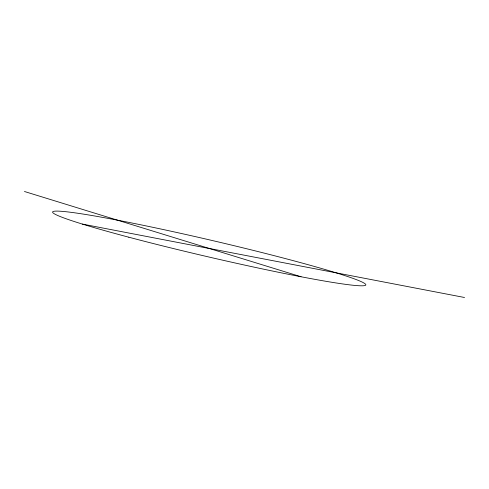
<?xml version="1.0" encoding="UTF-8"?>
<svg xmlns="http://www.w3.org/2000/svg" width="489" height="489" viewBox="0 0 489 489"><rect width="100%" height="100%" fill="white"/><g stroke="black" fill="none" stroke-linecap="round" stroke-linejoin="round"><path stroke-width="0.73" d="M209.231 248.51C212.165 249.109 206.731 247.776 209.158 248.491M209.854 248.644L301.077 276.762M82.433 224.096L209.035 248.461M209.261 248.461L464.55 297.501M24.45 191.499L208.669 248.278M128.821 237.208A160.747 8.411 13.1 0 0 365.815 284.928A160.747 8.411 13.1 0 0 133.155 223.253A160.747 8.411 13.1 0 0 128.821 237.208"/></g></svg>
